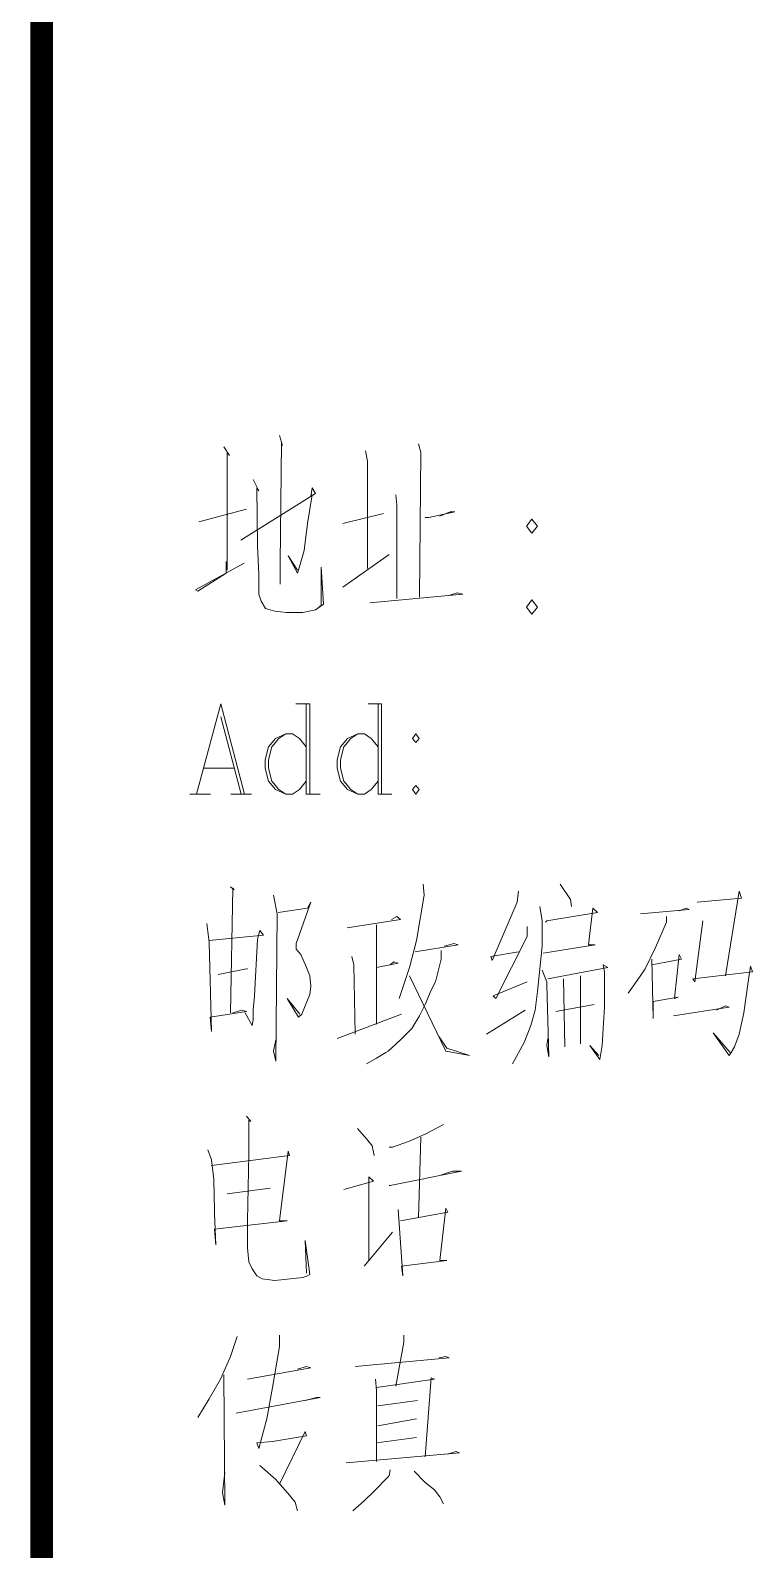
# Model space of a CAD drawing. Extents: x 1332633 to 1595679, y 264824 to 640777.
# Drawn here: x 1397321 to 1398124, y 619945 to 621633 of the extents above; entities that cross this region are included whole.
import ezdxf
from ezdxf.enums import TextEntityAlignment as Align

# ---------------------------------------------------------------- set-up
doc = ezdxf.new("R2010")
doc.units = 0
doc.header["$LTSCALE"] = 1000
doc.header["$MEASUREMENT"] = 0
doc.layers.get('0').update_dxf_attribs({"linetype": 'CONTINUOUS'})
doc.layers.add('_公共_图框', color=4, linetype='CONTINUOUS', lineweight=5)
doc.styles.add('图框文字', font='SIMKAI.TTF')

# ---------------------------------------------------------------- blocks, each defined once
blk = doc.blocks.new('vvxv')
at = {"layer": '_公共_图框'}
for p, q in [((-4235.8, 10106.1), (-4232.2, 10095.2)), ((-4233.5, 10098.3), (-4234.8, 9964.5)), ((-4232.2, 10095.2), (-4233.5, 10098.3)), ((-4297.7, 10093.7), (-4291.4, 10084.1)), ((-4293.8, 10087.2), (-4293.8, 9956.7)), ((-4291.4, 10084.1), (-4293.8, 10087.2)), ((-4140.2, 10089), (-4137.8, 10077.8)), ((-4081.2, 10096.8), (-4078.6, 10087.2)), ((-4078.6, 10087.2), (-4079.9, 9926.6)), ((-4137.8, 10077.8), (-4137.8, 9958.3)), ((-4264.9, 10057.3), (-4258.7, 10044.8)), ((-4261, 10047.9), (-4260, 9983.5)), ((-4258.7, 10044.8), (-4261, 10047.9)), ((-4199.4, 10047.9), (-4200.7, 10038.6)), ((-4195.5, 10041.7), (-4199.4, 10047.9)), ((-4278.7, 9989.7), (-4195.5, 10041.7)), ((-4199.4, 10040.1), (-4204.4, 10008.4)), ((-4200.7, 10038.6), (-4199.4, 10040.1)), ((-4106.4, 10040.1), (-4105.1, 10029)), ((-4325.2, 10010.2), (-4272.5, 10024.3)), ((-4165.4, 10008.4), (-4120.1, 10019.6)), ((-4105.1, 10029), (-4105.1, 9925)), ((-4073.6, 10014.9), (-4069.7, 10014.9)), ((-4069.7, 10014.9), (-4040.9, 10021.2)), ((-4045.8, 10021.2), (-4057.3, 10016.5)), ((-4040.9, 10021.2), (-4045.8, 10021.2)), ((-3955.1, 10013.4), (-3961.3, 10005.3)), ((-3948.9, 10005.3), (-3955.1, 10013.4)), ((-4204.4, 10008.4), (-4208.3, 9978.5)), ((-3961.3, 10005.3), (-3955.1, 9997.5)), ((-3955.1, 9997.5), (-3948.9, 10005.3)), ((-3955.1, 9997.5), (-3955.1, 9997.5)), ((-4260, 9983.5), (-4258.7, 9951.8)), ((-4329.1, 9934.6), (-4275, 9964.5)), ((-4295.1, 9966.1), (-4295.1, 9953.3)), ((-4293.8, 9956.7), (-4295.1, 9966.1)), ((-4234.8, 9964.5), (-4234.8, 9940.8)), ((-4225.9, 9972.3), (-4215.8, 9956.7)), ((-4215.8, 9953.3), (-4225.9, 9972.3)), ((-4208.3, 9978.5), (-4214.5, 9956.7)), ((-4165.4, 9937.7), (-4113.9, 9973.9)), ((-4295.1, 9953.3), (-4326.5, 9933.1)), ((-4258.7, 9951.8), (-4258.7, 9929.9)), ((-4234.8, 9940.8), (-4234.8, 9959.8)), ((-4214.5, 9956.7), (-4215.8, 9953.3)), ((-4189.3, 9959.8), (-4189.3, 9917.2)), ((-4186.9, 9918.8), (-4189.3, 9959.8)), ((-4326.5, 9933.1), (-4329.1, 9934.6)), ((-4258.7, 9929.9), (-4256.1, 9921.9)), ((-4135.2, 9920.3), (-4032, 9929.9)), ((-4038.3, 9931.5), (-4048.4, 9928.1)), ((-4032, 9929.9), (-4038.3, 9931.5)), ((-4256.1, 9921.9), (-4251.1, 9914.1)), ((-4251.1, 9914.1), (-4241, 9911)), ((-4209.6, 9909.4), (-4195.5, 9912.5)), ((-4195.5, 9912.5), (-4186.9, 9918.8)), ((-4189.3, 9917.2), (-4191.9, 9915.6)), ((-3955.1, 9923.4), (-3961.3, 9915.6)), ((-3961.3, 9915.6), (-3955.1, 9907.8)), ((-3948.9, 9915.6), (-3955.1, 9923.4)), ((-3955.1, 9907.8), (-3948.9, 9915.6)), ((-4241, 9911), (-4228.3, 9909.4)), ((-4228.3, 9909.4), (-4209.6, 9909.4)), ((-3955.1, 9907.8), (-3955.1, 9907.8)), ((-4327.8, 9707.7), (-4301, 9807.8)), ((-4301, 9807.8), (-4274.5, 9707.7)), ((-4217.4, 9807.8), (-4202, 9807.8)), ((-4205.9, 9807.8), (-4205.9, 9707.7)), ((-4202, 9807.8), (-4202, 9707.7)), ((-4137.3, 9807.8), (-4122.2, 9807.8)), ((-4125.9, 9807.8), (-4125.9, 9707.7)), ((-4122.2, 9807.8), (-4122.2, 9707.7)), ((-4301, 9793.5), (-4278.2, 9707.7)), ((-4247.8, 9760.2), (-4251.7, 9745.9)), ((-4240.2, 9769.6), (-4247.8, 9760.2)), ((-4244.1, 9760.2), (-4247.8, 9745.9)), ((-4236.3, 9769.6), (-4244.1, 9760.2)), ((-4228.8, 9774.5), (-4240.2, 9769.6)), ((-4228.8, 9774.5), (-4236.3, 9769.6)), ((-4221.3, 9774.5), (-4228.8, 9774.5)), ((-4213.5, 9769.6), (-4221.3, 9774.5)), ((-4205.9, 9760.2), (-4213.5, 9769.6)), ((-4168, 9760.2), (-4171.6, 9745.9)), ((-4160.2, 9769.6), (-4168, 9760.2)), ((-4164.1, 9760.2), (-4168, 9745.9)), ((-4156.5, 9769.6), (-4164.1, 9760.2)), ((-4148.7, 9774.5), (-4160.2, 9769.6)), ((-4148.7, 9774.5), (-4156.5, 9769.6)), ((-4141.2, 9774.5), (-4148.7, 9774.5)), ((-4133.7, 9769.6), (-4141.2, 9774.5)), ((-4125.9, 9760.2), (-4133.7, 9769.6)), ((-4084, 9774.5), (-4087.9, 9769.6)), ((-4087.9, 9769.6), (-4084, 9764.9)), ((-4084, 9774.5), (-4084, 9774.5)), ((-4080.4, 9769.6), (-4084, 9774.5)), ((-4084, 9764.9), (-4080.4, 9769.6)), ((-4251.7, 9745.9), (-4251.7, 9736.3)), ((-4247.8, 9745.9), (-4247.8, 9736.3)), ((-4171.6, 9745.9), (-4171.6, 9736.3)), ((-4168, 9745.9), (-4168, 9736.3)), ((-4320, 9736.3), (-4286, 9736.3)), ((-4251.7, 9736.3), (-4247.8, 9722)), ((-4247.8, 9736.3), (-4244.1, 9722)), ((-4171.6, 9736.3), (-4168, 9722)), ((-4168, 9736.3), (-4164.1, 9722)), ((-4247.8, 9722), (-4240.2, 9712.7)), ((-4244.1, 9722), (-4236.3, 9712.7)), ((-4240.2, 9712.7), (-4228.8, 9707.7)), ((-4236.3, 9712.7), (-4228.8, 9707.7)), ((-4221.3, 9707.7), (-4213.5, 9712.7)), ((-4213.5, 9712.7), (-4205.9, 9722)), ((-4168, 9722), (-4160.2, 9712.7)), ((-4164.1, 9722), (-4156.5, 9712.7)), ((-4160.2, 9712.7), (-4148.7, 9707.7)), ((-4156.5, 9712.7), (-4148.7, 9707.7)), ((-4141.2, 9707.7), (-4133.7, 9712.7)), ((-4133.7, 9712.7), (-4125.9, 9722)), ((-4084, 9717.3), (-4087.9, 9712.7)), ((-4087.9, 9712.7), (-4084, 9707.7)), ((-4084, 9717.3), (-4084, 9717.3)), ((-4080.4, 9712.7), (-4084, 9717.3)), ((-4084, 9707.7), (-4080.4, 9712.7)), ((-4335.3, 9707.7), (-4312.5, 9707.7)), ((-4289.6, 9707.7), (-4266.7, 9707.7)), ((-4228.8, 9707.7), (-4221.3, 9707.7)), ((-4205.9, 9707.7), (-4190.6, 9707.7)), ((-4148.7, 9707.7), (-4141.2, 9707.7)), ((-4125.9, 9707.7), (-4110.8, 9707.7)), ((-4290.1, 9604.5), (-4286.2, 9601.4)), ((-4287.5, 9603), (-4290.1, 9464.5)), ((-4286.2, 9601.4), (-4287.5, 9603)), ((-4242.3, 9595.2), (-4238.4, 9574.7)), ((-4074.7, 9595.2), (-4083.5, 9544.8)), ((-4076, 9607.7), (-4074.7, 9595.2)), ((-3970.2, 9599.9), (-3971.5, 9587.4)), ((-3923.7, 9607.7), (-3912.2, 9590.5)), ((-3771.4, 9587.4), (-3722.2, 9592.1)), ((-3724.8, 9599.9), (-3739.9, 9505.5)), ((-3722.2, 9592.1), (-3724.8, 9599.9)), ((-4238.4, 9574.7), (-4239.7, 9410.9)), ((-4237.1, 9576.2), (-4204.4, 9580.9)), ((-4200.7, 9587.4), (-4217.1, 9541.6)), ((-4204.4, 9580.9), (-4200.7, 9587.4)), ((-3971.5, 9587.4), (-3999.3, 9522.7)), ((-3946.3, 9582.7), (-3943.9, 9566.9)), ((-3938.7, 9566.9), (-3882.1, 9576.2)), ((-3912.2, 9590.5), (-3911.2, 9582.7)), ((-3887.3, 9580.9), (-3892.2, 9540.1)), ((-3882.1, 9576.2), (-3887.3, 9580.9)), ((-3834.3, 9574.7), (-3780.2, 9579.3)), ((-3783.8, 9580.9), (-3791.4, 9577.8)), ((-3780.2, 9579.3), (-3783.8, 9580.9)), ((-4316.6, 9563.7), (-4314, 9543.2)), ((-4160.4, 9559.1), (-4101.2, 9568.4)), ((-4127.7, 9562.2), (-4127.7, 9452)), ((-4105.1, 9571.5), (-4111.3, 9568.4)), ((-4101.2, 9568.4), (-4105.1, 9571.5)), ((-3960.3, 9560.6), (-3960.3, 9549.4)), ((-3943.9, 9566.9), (-3943.9, 9538.5)), ((-3940, 9565.3), (-3938.7, 9566.9)), ((-3805.4, 9565.3), (-3817.9, 9537)), ((-3805.4, 9571.5), (-3805.4, 9565.3)), ((-3765.1, 9566.9), (-3774, 9499)), ((-4314, 9544.8), (-4253.5, 9551)), ((-4314, 9543.2), (-4311.4, 9443.9)), ((-4260, 9546.3), (-4263.6, 9483.4)), ((-4257.4, 9555.9), (-4260, 9546.3)), ((-4253.5, 9551), (-4257.4, 9555.9)), ((-4217.1, 9541.6), (-4217.1, 9535.4)), ((-4083.5, 9544.8), (-4091, 9514.9)), ((-4041.9, 9541.6), (-4052.1, 9538.5)), ((-4037, 9540.1), (-4041.9, 9541.6)), ((-3960.3, 9549.4), (-3995.4, 9480.3)), ((-4217.1, 9535.4), (-4211.9, 9529.2)), ((-4211.9, 9529.2), (-4205.7, 9514.9)), ((-4155.2, 9527.3), (-4152.9, 9518)), ((-4084.8, 9532.3), (-4037, 9540.1)), ((-4056, 9524.2), (-4062.2, 9499)), ((-4056, 9533.8), (-4056, 9524.2)), ((-4000.6, 9527.3), (-3970.2, 9532.3)), ((-3999.3, 9522.7), (-4000.6, 9527.3)), ((-3943.9, 9538.5), (-3946.3, 9513.3)), ((-3884.7, 9540.1), (-3942.6, 9530.7)), ((-3892.2, 9540.1), (-3884.7, 9540.1)), ((-3817.9, 9537), (-3829.3, 9513.3)), ((-3789, 9524.2), (-3821.8, 9518)), ((-3821.8, 9524.2), (-3820.5, 9458.2)), ((-3796.6, 9480.3), (-3791.4, 9529.2)), ((-3791.4, 9529.2), (-3789, 9524.2)), ((-4272.5, 9513.3), (-4303.9, 9507.1)), ((-4271.2, 9513.3), (-4272.5, 9513.3)), ((-4205.7, 9514.9), (-4202, 9505.5)), ((-4152.9, 9518), (-4151.6, 9440.8)), ((-4127.7, 9514.9), (-4103.8, 9519.6)), ((-4108.7, 9521.1), (-4112.6, 9518)), ((-4103.8, 9519.6), (-4108.7, 9521.1)), ((-4091, 9514.9), (-4102.5, 9480.3)), ((-3946.3, 9513.3), (-3948.9, 9488.1)), ((-3943.9, 9511.8), (-3938.7, 9499)), ((-3937.4, 9502.4), (-3870.9, 9514.9)), ((-3875.8, 9518), (-3874.5, 9510.2)), ((-3870.9, 9514.9), (-3875.8, 9518)), ((-3874.5, 9510.2), (-3874.5, 9470.7)), ((-3829.3, 9513.3), (-3838.2, 9500.6)), ((-3776.3, 9502.4), (-3709.8, 9510.2)), ((-3712.1, 9516.4), (-3714.7, 9499)), ((-3709.8, 9510.2), (-3712.1, 9516.4)), ((-4202, 9505.5), (-4200.7, 9494.3)), ((-4200.7, 9494.3), (-4202, 9485)), ((-4091, 9505.5), (-4050.8, 9422.1)), ((-4062.2, 9499), (-4067.1, 9489.7)), ((-3998, 9483.4), (-3960.3, 9499)), ((-3938.7, 9499), (-3938.7, 9495.9)), ((-3938.7, 9495.9), (-3936.4, 9415.6)), ((-3920, 9502.4), (-3918.7, 9426.8)), ((-3901.1, 9505.5), (-3901.1, 9429.9)), ((-3838.2, 9500.6), (-3848, 9486.5)), ((-3774, 9499), (-3776.3, 9502.4)), ((-3714.7, 9499), (-3719.6, 9464.5)), ((-4263.6, 9483.4), (-4264.9, 9467.6)), ((-4227.2, 9480.3), (-4213.2, 9462.9)), ((-4214.5, 9459.8), (-4227.2, 9480.3)), ((-4202, 9485), (-4207, 9472.3)), ((-4073.6, 9473.8), (-4079.9, 9461.3)), ((-4067.1, 9489.7), (-4073.6, 9473.8)), ((-3995.4, 9480.3), (-3998, 9483.4)), ((-3948.9, 9488.1), (-3951.5, 9467.6)), ((-3928.6, 9466), (-3886, 9473.8)), ((-3820.5, 9477.2), (-3792.7, 9481.9)), ((-3820.5, 9458.2), (-3820.5, 9477.2)), ((-3792.7, 9481.9), (-3796.6, 9480.3)), ((-4312.7, 9459.8), (-4272.5, 9466)), ((-4311.4, 9443.9), (-4312.7, 9459.8)), ((-4277.4, 9467.6), (-4287.5, 9464.5)), ((-4272.5, 9466), (-4277.4, 9467.6)), ((-4266.2, 9450.4), (-4273.7, 9464.5)), ((-4264.9, 9456.7), (-4266.2, 9450.4)), ((-4264.9, 9467.6), (-4264.9, 9456.7)), ((-4210.9, 9462.9), (-4214.5, 9459.8)), ((-4207, 9472.3), (-4210.9, 9462.9)), ((-4171.6, 9436.1), (-4099.9, 9462.9)), ((-4079.9, 9461.3), (-4088.7, 9447)), ((-3962.6, 9467.6), (-4005.5, 9440.8)), ((-3951.5, 9467.6), (-3956.4, 9450.4)), ((-3874.5, 9470.7), (-3875.8, 9447)), ((-3797.9, 9461.3), (-3736, 9470.7)), ((-3739.9, 9472.3), (-3750.1, 9467.6)), ((-3736, 9470.7), (-3739.9, 9472.3)), ((-3719.6, 9464.5), (-3724.8, 9440.8)), ((-4088.7, 9447), (-4101.2, 9434.6)), ((-3956.4, 9450.4), (-3963.9, 9431.4)), ((-3875.8, 9447), (-3877.1, 9428.3)), ((-3753.7, 9442.4), (-3734.7, 9420.3)), ((-3736, 9417.2), (-3753.7, 9442.4)), ((-3724.8, 9440.8), (-3729.8, 9426.8)), ((-4242.3, 9422.1), (-4239.7, 9434.6)), ((-4101.2, 9434.6), (-4115, 9422.1)), ((-4049.7, 9425.2), (-4058.3, 9437.7)), ((-4024.5, 9417.2), (-4049.7, 9425.2)), ((-3963.9, 9431.4), (-3976.7, 9407.8)), ((-3938.7, 9428.3), (-3937.4, 9436.1)), ((-3936.4, 9415.6), (-3938.7, 9428.3)), ((-3890.9, 9428.3), (-3880.8, 9417.2)), ((-3879.7, 9412.5), (-3890.9, 9428.3)), ((-3877.1, 9428.3), (-3879.7, 9412.5)), ((-3729.8, 9426.8), (-3733.7, 9420.3)), ((-4239.7, 9410.9), (-4242.3, 9422.1)), ((-4127.7, 9414), (-4138.9, 9407.8)), ((-4117.5, 9420.3), (-4127.7, 9414)), ((-4115, 9422.1), (-4117.5, 9420.3)), ((-4050.8, 9422.1), (-4024.5, 9417.2)), ((-3733.7, 9420.3), (-3736, 9417.2)), ((-4272.5, 9349.8), (-4267.5, 9343.6)), ((-4269.9, 9345.2), (-4269.9, 9307.5)), ((-4267.5, 9343.6), (-4269.9, 9345.2)), ((-4053.4, 9340.5), (-4073.6, 9329.6)), ((-4149, 9335.8), (-4138.9, 9324.6)), ((-4138.9, 9324.6), (-4132.6, 9316.8)), ((-4092.3, 9321.5), (-4110, 9315.3)), ((-4073.6, 9329.6), (-4092.3, 9321.5)), ((-4078.6, 9326.2), (-4081.2, 9236.5)), ((-4315.3, 9312.2), (-4311.4, 9301)), ((-4224.6, 9305.9), (-4311.4, 9294.7)), ((-4269.9, 9307.5), (-4271.2, 9233.4)), ((-4235.8, 9233.4), (-4225.9, 9310.6)), ((-4225.9, 9310.6), (-4224.6, 9305.9)), ((-4132.6, 9316.8), (-4130.3, 9305.9)), ((-4110, 9315.3), (-4113.9, 9315.3)), ((-4311.4, 9301), (-4308.8, 9279.1)), ((-4112.6, 9272.6), (-4033.3, 9288.5)), ((-4043.2, 9288.5), (-4057.3, 9283.8)), ((-4033.3, 9288.5), (-4043.2, 9288.5)), ((-4308.8, 9279.1), (-4307.8, 9244.3)), ((-4164.1, 9268), (-4131.3, 9277.6)), ((-4136.5, 9282.3), (-4136.5, 9189.2)), ((-4131.3, 9277.6), (-4136.5, 9282.3)), ((-4113.9, 9272.6), (-4112.6, 9272.6)), ((-4293.8, 9263.3), (-4245.9, 9269.5)), ((-4307.8, 9244.3), (-4307.8, 9241.2)), ((-4307.8, 9241.2), (-4306.5, 9206.6)), ((-4103.8, 9245.9), (-4098.6, 9172.1)), ((-4048.4, 9242.8), (-4101.2, 9233.4)), ((-4057.3, 9189.2), (-4050.8, 9247.4)), ((-4050.8, 9247.4), (-4048.4, 9242.8)), ((-4307.8, 9224), (-4227.2, 9233.4)), ((-4306.5, 9206.6), (-4307.8, 9224)), ((-4271.2, 9233.4), (-4271.2, 9203.5)), ((-4227.2, 9233.4), (-4235.8, 9233.4)), ((-4141.5, 9183), (-4110, 9220.7)), ((-4271.2, 9203.5), (-4269.9, 9187.7)), ((-4207, 9211.3), (-4205.7, 9175.2)), ((-4202, 9173.6), (-4207, 9211.3)), ((-4269.9, 9187.7), (-4266.2, 9179.9)), ((-4136.5, 9189.2), (-4141.5, 9183)), ((-4099.9, 9183), (-4049.7, 9189.2)), ((-4049.7, 9189.2), (-4057.3, 9189.2)), ((-4266.2, 9179.9), (-4261, 9172.1)), ((-4261, 9172.1), (-4254.8, 9168.9)), ((-4241, 9167.1), (-4209.6, 9170.5)), ((-4209.6, 9170.5), (-4204.4, 9172.1)), ((-4204.4, 9172.1), (-4202, 9173.6)), ((-4098.6, 9172.1), (-4099.9, 9183)), ((-4254.8, 9168.9), (-4241, 9167.1)), ((-4282.6, 9104.8), (-4290.1, 9082.7)), ((-4235.8, 9106.3), (-4235.8, 9093.6)), ((-4097.5, 9106.3), (-4097.5, 9098.3)), ((-4235.8, 9093.6), (-4243.6, 9048.1)), ((-4097.5, 9098.3), (-4106.4, 9049.7)), ((-4290.1, 9082.7), (-4301.3, 9057.4)), ((-4271.2, 9057.4), (-4200.7, 9069.9)), ((-4205.7, 9071.5), (-4215.8, 9068.4)), ((-4200.7, 9069.9), (-4205.7, 9071.5)), ((-4151.6, 9071.5), (-4047.1, 9081.1)), ((-4050.8, 9082.7), (-4058.3, 9081.1)), ((-4047.1, 9081.1), (-4050.8, 9082.7)), ((-4301.3, 9057.4), (-4314, 9035.4)), ((-4297.7, 9062.1), (-4296.4, 8917.4)), ((-4129, 9057.4), (-4127.7, 9044.7)), ((-4127.7, 9048.1), (-4063.5, 9057.4)), ((-4067.1, 9059), (-4073.6, 8970.9)), ((-4063.5, 9057.4), (-4067.1, 9059)), ((-4314, 9035.4), (-4326.5, 9014.8)), ((-4283.9, 9019.5), (-4190.6, 9036.9)), ((-4243.6, 9048.1), (-4249.8, 9013.3)), ((-4194.5, 9036.9), (-4207, 9033.8)), ((-4190.6, 9036.9), (-4194.5, 9036.9)), ((-4127.7, 9044.7), (-4127.7, 8966)), ((-4082.2, 9033.8), (-4126.4, 9027.6)), ((-4249.8, 9013.3), (-4258.7, 8980.3)), ((-4126.4, 9005.5), (-4083.5, 9013.3)), ((-4261, 8986.5), (-4243.6, 8988.1)), ((-4258.7, 8980.3), (-4261, 8986.5)), ((-4243.6, 8988.1), (-4205.7, 8994.3)), ((-4207, 8999.2), (-4235.8, 8940.8)), ((-4205.7, 8994.3), (-4207, 8999.2)), ((-4083.5, 8992.7), (-4127.7, 8986.5)), ((-4161.7, 8964.4), (-4035.7, 8975.6)), ((-4039.6, 8977.1), (-4048.4, 8974)), ((-4035.7, 8975.6), (-4039.6, 8977.1)), ((-4299, 8931.4), (-4296.4, 8953.5)), ((-4257.4, 8961.3), (-4239.7, 8945.7)), ((-4113.9, 8950.4), (-4115, 8948.8)), ((-4112.6, 8956.6), (-4113.9, 8950.4)), ((-4086.1, 8955), (-4073.6, 8942.6)), ((-4239.7, 8945.7), (-4224.6, 8928.3)), ((-4130.3, 8933), (-4141.5, 8922)), ((-4115, 8948.8), (-4130.3, 8933)), ((-4073.6, 8942.6), (-4063.5, 8934.5)), ((-4063.5, 8934.5), (-4057.3, 8926.7)), ((-4296.4, 8917.4), (-4299, 8931.4)), ((-4224.6, 8928.3), (-4218.4, 8920.5)), ((-4218.4, 8920.5), (-4215.8, 8910.9)), ((-4141.5, 8922), (-4154.2, 8910.9)), ((-4057.3, 8926.7), (-4053.4, 8918.9))]:
    blk.add_line(p, q, dxfattribs=at)
at = {"layer": '_公共_图框', "const_width": 25}
blk.add_lwpolyline([(-4500, 29200), (-4500, 500)], dxfattribs=at)
at = {"layer": '_公共_图框', "style": '图框文字'}
for tag, height, p in [('建设单位', 250, (-2500, 19150)), ('合作单位', 250, (-2527, 16841.6)), ('项目名称', 250, (-2500, 15150)), ('项目编号', 250, (-2500, 13150)), ('建筑', 175, (-1300, 2800)), ('方案深化', 175, (-1300, 2450)), ('1:100', 175, (-1300, 2100)), ('20090705', 175, (-1300, 1750)), ('图号', 175, (-1300, 1225))]:
    blk.add_attdef(tag, text='', height=height, dxfattribs=at).set_placement(p, align=Align.MIDDLE_CENTER)

msp = doc.modelspace()

# ---------------------------------------------------------------- block references
msp.add_blockref('vvxv', (1401833.4, 611076.9))

doc.saveas('drawing.dxf')
